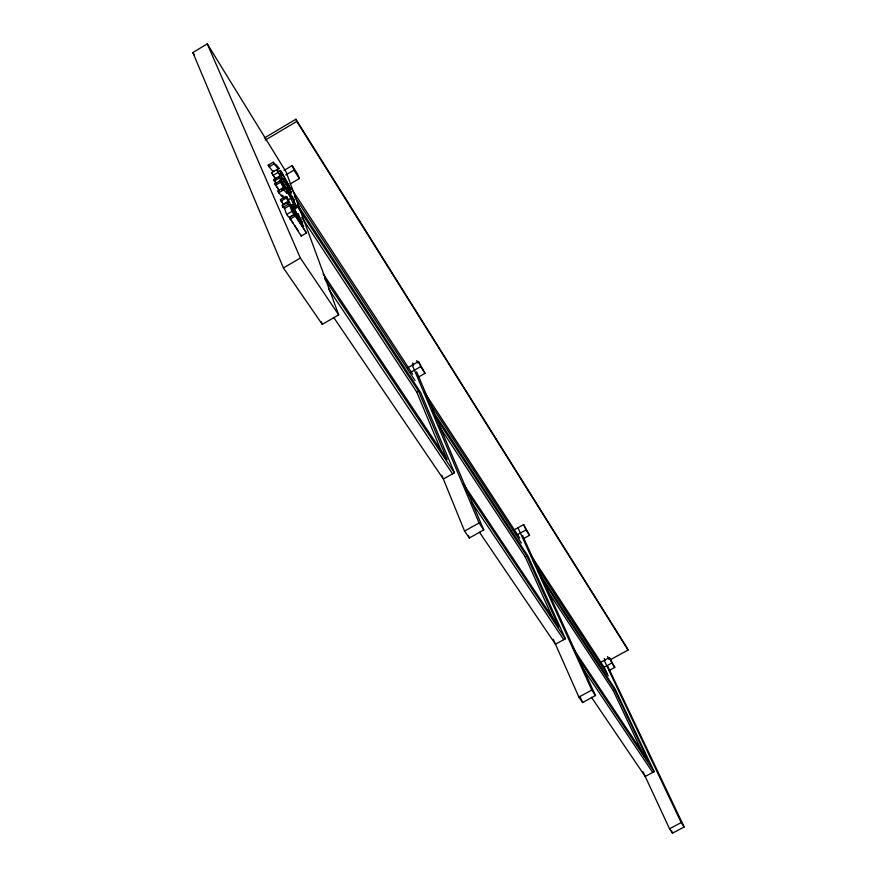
<?xml version="1.0" encoding="UTF-8"?>
<svg xmlns="http://www.w3.org/2000/svg" width="877" height="877" viewBox="0 0 877 877"><rect width="100%" height="100%" fill="white"/><g stroke="black" fill="none" stroke-linecap="round" stroke-linejoin="round"><path stroke-width="1.32" d="M192.841 52.543L207.268 43.85L286.11 171.98L338.686 314.865L322.265 324.38L283.424 267.956L192.841 52.543L194.288 54.856M264.405 137.952L295.889 119.239L626.759 647.423L628.064 650.054L610.48 659.657M265.183 140.167L296.777 121.41L295.889 119.239M274.161 171.486L271.793 170.237L268.165 165.205L273.218 162.223A37.327 3.365 59.2 0 0 276.222 164.788L279.149 168.537L277.154 169.721M269.009 166.893L274.062 163.9L277.505 167.945L279.149 168.537M275.575 179.292L271.607 172.703L276.683 169.7L277.823 171.092L279.818 171.519L282.46 175.817L279.292 173.635L286.68 184.762L283.457 178.623L285.146 180.837L291.361 192.754L289.344 193.949M278.404 171.651L280.399 170.467L282.471 173.427L290.484 188.588L288.489 189.761M272.955 175.466L278.031 172.462L276.683 169.7M284.126 170.357L292.205 165.578L297.632 173.997L299.386 178.579L290.123 184.038M276.134 183.83L273.767 179.544L278.897 176.518L293.751 199.167L294.299 200.669L291.592 196.536L297.095 207.367L294.036 209.165M274.293 181.035L279.423 177.998L278.897 176.518M285.803 174.94L293.938 170.138L292.205 165.578M279.226 191.054L274.885 183.786L280.048 180.739L283.896 186.593L282.493 182.668L279.423 177.998M275.411 185.288L280.585 182.23L280.048 180.739M280.585 182.23L284.674 189.585L282.712 188.04L277.505 191.109L281.934 196.58L281.736 194.847M281.287 189.838L284.378 188.018M286.001 188.412L288.007 187.218L291.361 192.754M278.469 192.951L283.688 189.881L287.108 193.532L286.878 191.822C287.93 190.013 300.515 221.355 293.576 202.017L297.095 207.367M288.818 193.422L290.835 192.227M288.686 217.014L286.669 214.492L284.565 208.485L283.041 207.345L282.251 205.525L283.139 204.429L280.465 199.561L285.727 196.459L287.788 199.594L286.79 196.81L284.696 198.049M281.002 201.107L286.275 198.005L285.727 196.459M288.007 200.033L291.087 198.224M283.074 204.231L288.347 201.14L286.275 198.005M282.251 205.525L288.138 202.17L288.347 201.14M283.041 207.345L288.358 204.22L289.859 205.371C290.66 209.811 297.314 221.07 291.866 207.97L294.573 212.201L286.79 196.81M284.565 208.485L289.859 205.371M291.263 205.635L293.335 204.418M286.669 214.492L291.997 211.357M289.947 216.827L295.231 213.736L294.661 212.168L303.694 226.562L295.231 213.736M289.443 217.573L294.749 214.459L306.501 232.964L301.228 236.045L289.443 217.573L293.181 223.186M290.013 219.195L295.33 216.082L294.749 214.459M283.424 267.956L300.362 258.046L207.268 43.85M407.761 367.726L418.526 361.554L425.038 373.317L417.901 377.395M410.458 372.484L420.708 366.619L418.526 361.554M442.753 454.494L416.739 392.019L418.472 391.032L298.41 208.2M297.774 205.086L420.686 392.49L454.418 472.791L443.356 479.028L333.742 317.518M416.63 371.804L483.764 529.916L469.338 537.996L464.569 531.078L479.072 522.955L412.289 365.139M513.451 530.256L523.613 524.589L529.533 535.288L523.591 538.599M516.498 535.2L526.047 529.872L523.613 524.589M554.417 621.694L525.301 556.972L526.858 556.117L435.485 416.959M432.602 410.655L527.932 556.007L565.38 638.785L555.47 644.233L479.478 532.251M600.197 662.617L609.351 657.607L614.788 667.419L609.066 670.543M603.869 667.353L611.916 662.957L614.788 667.419M578.886 697.105L591.8 690.067L595.483 695.516L582.613 702.532L578.886 697.105L553.277 639.267M545.746 588.028L613.319 690.714L614.733 689.936L648.267 760.951L572.791 647.862M538.182 571.661L615.029 688.818L654.198 771.661L645.231 776.474L591.427 697.215M669.546 828.798L681.199 822.582L684.159 826.967L672.549 833.15L669.546 828.798L642.984 771.65M290.484 188.588L280.399 170.467M275.214 177.702L276.266 178.579M271.607 172.703L272.319 173.679M278.031 172.462L288.007 187.218M300.362 258.046L338.686 314.865M479.072 522.955L483.764 529.916M328.678 288.961L452.565 473.832M471.64 502.28L563.725 639.695M581.846 666.739L652.696 772.462M274.227 176.628L275.707 178.853M323.185 273.898L447.204 459.701L418.472 391.032M463.242 483.731L558.868 627.011L526.858 556.117M324.665 278.689L454.418 472.791M465.851 489.903L565.38 638.785M576.627 655.612L654.198 771.661M294.672 225.433L298.399 231.046M280.465 199.561L282.537 202.686M274.885 183.786L278.743 189.629M282.657 195.538L284.038 197.632M282.438 195.922L283.841 198.049M295.33 216.082L306.501 232.964M301.765 217.31L416.739 392.019M439.037 425.904L525.301 556.972M273.767 179.544L276.003 182.931M540.517 576.913L614.733 689.936M291.296 188.412L412.661 374.172M424.643 392.512L519.787 538.138M531.023 555.338L604.439 667.715L607.18 673.525M294.354 196.163L414.974 380.486M428.469 401.085L521.366 543.049M533.359 561.357L608.276 675.838M293.938 170.138L299.386 178.579M420.708 366.619L425.038 373.317M526.047 529.872L529.533 535.288M296.777 121.41L628.064 650.054M282.712 188.04L283.688 189.881M273.218 162.223L274.062 163.9M609.351 657.607L611.916 662.957M607.608 656.588L608.956 659.427M604.176 658.463L605.075 660.359M607.673 666.114L684.159 826.967M604.198 660.425L681.199 822.582M613.319 690.714L644.463 756.851M671.387 830.662L672.549 833.15M522.593 535.606L595.483 695.516M517.967 527.735L591.8 690.067M579.85 696.305L582.613 702.532M287.557 202.401L288.358 204.22M416.75 360.568L417.77 362.946M412.607 362.946L413.615 365.325M468.307 535.474L469.338 537.996M441.811 475.246L464.569 531.078M300.647 234.411L301.228 236.045M321.377 321.804L322.265 324.38M269.447 166.553A37.316 3.497 59.1 0 1 268.165 165.205M298.103 213.835L297.018 213.78L291.833 204.703L295.681 211.752L292.743 207.29L293.324 208.912L302.686 223.109L298.103 213.835M289.114 192.754L284.992 186.483L286.406 190.419L290.539 196.711L289.114 192.754"/></g></svg>
